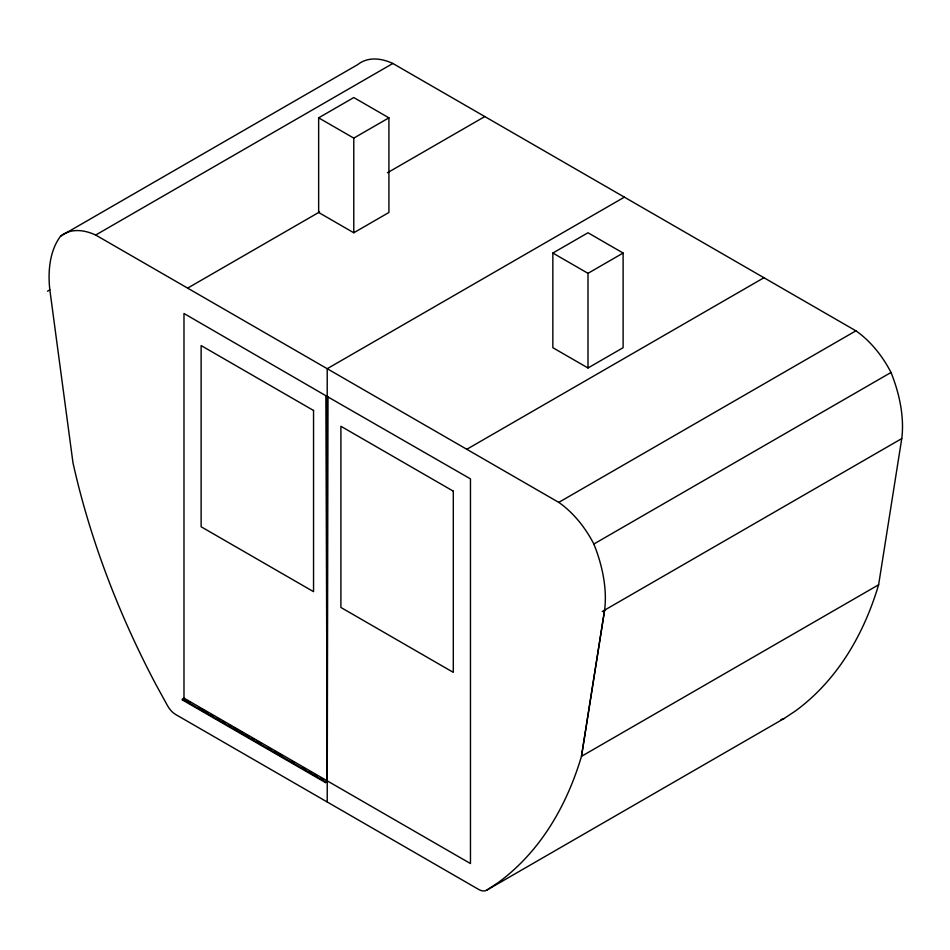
<?xml version="1.0" encoding="UTF-8"?>
<svg xmlns="http://www.w3.org/2000/svg" width="950" height="950" viewBox="0 0 950 950"><rect width="100%" height="100%" fill="white"/><g stroke="black" fill="none" stroke-linecap="round" stroke-linejoin="round"><path stroke-width="1.43" d="M327.216 802.002L327.999 396.957L183.979 313.488L183.979 698.962L182.341 699.913L183.979 698.155L470.464 863.55L470.464 478.883L325.874 395.734L327.216 780.852L325.577 781.803L182.341 699.105M60.586 236.158A74.338 42.916 60 0 1 95.689 235.042L558.754 502.384A74.338 42.916 60 0 1 593.845 544.029A111.744 64.517 60 0 1 604.604 610.149L581.471 756.342A563.184 325.161 60 0 1 498.37 882.467L486.946 890.055A15.948 9.203 60 0 1 478.693 889.449L175.75 714.543A15.948 9.203 60 0 1 167.485 705.624L156.073 684.843A563.184 325.149 60 0 1 72.972 462.757L49.839 289.857A111.744 64.517 60 0 1 60.586 236.158L357.746 64.6A74.338 42.916 60 0 1 392.849 63.472L855.903 330.826A74.338 42.916 60 0 1 891.005 372.471A111.744 64.517 60 0 1 901.752 438.591L878.619 584.784A563.184 325.161 60 0 1 795.53 710.909L784.106 718.497L486.946 890.055M604.604 610.149L581.471 756.342L878.619 584.784M95.689 235.03L392.849 63.472M318.654 117.836L353.78 97.553L388.918 117.836L388.918 212.479L353.78 232.762L318.654 212.479L318.654 117.836L353.78 138.118L388.918 117.836M47.5 291.211L49.839 289.857M187.637 288.123L319.568 211.957M387.446 172.757L484.797 116.565M624.376 197.149L327.216 368.707L327.216 781.66L325.577 782.61L182.341 699.913M552.852 253.044L587.991 232.762L623.117 253.044L623.117 347.7L587.991 367.983L552.852 347.7L552.852 253.044L587.991 273.327L623.117 253.044M466.794 449.291L763.954 277.733M558.754 502.384L855.903 330.826M593.845 544.029L891.005 372.471M602.253 611.503L901.752 438.591M185.262 699.699L190.38 702.656M199.334 707.821L208.276 712.999M210.841 714.471L213.394 715.944M217.229 718.164L219.794 719.637M222.348 721.121L224.912 722.594M228.748 724.814L231.301 726.287M233.854 727.759L237.702 729.98M240.255 731.453L242.808 732.937M245.373 734.409L249.209 736.618M251.762 738.102L254.327 739.575M256.88 741.047L260.716 743.268M268.387 747.697L270.952 749.17M274.788 751.391L282.459 755.82M291.413 760.986L293.966 762.47M302.919 767.636L305.484 769.108M309.32 771.329L311.873 772.801M314.426 774.286L316.991 775.758M320.827 777.967L323.38 779.451M587.991 273.327L587.991 367.983M353.78 138.118L353.78 232.762M325.577 781.803L325.577 782.61M784.106 718.497A15.948 9.203 60 0 1 781.043 719.423M313.548 410.483L201.127 345.574L201.127 526.763L313.548 591.672L313.548 410.483M453.304 491.162L340.896 426.265L340.896 607.454L453.304 672.363L453.304 491.162"/></g></svg>
